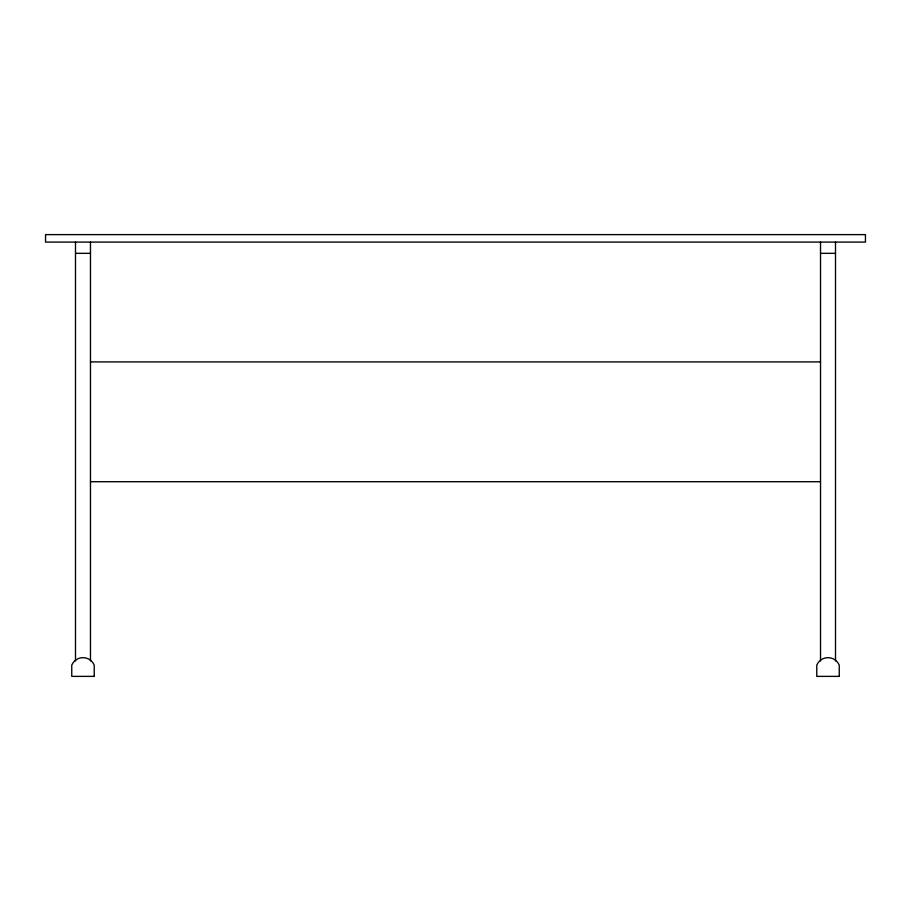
<?xml version="1.0" encoding="UTF-8"?>
<svg xmlns="http://www.w3.org/2000/svg" width="911" height="911" viewBox="0 0 911 911"><rect width="100%" height="100%" fill="white"/><g stroke="black" fill="none" stroke-linecap="round" stroke-linejoin="round"><path stroke-width="1.37" d="M75.499 253.338L90.474 253.338M820.526 253.338L835.501 253.338M90.474 361.906L820.526 361.906M90.474 481.703L820.526 481.703M835.501 242.098L835.501 660.896M820.526 242.098L820.526 660.896M90.474 242.098L90.474 660.896M75.499 242.098L75.499 660.896M865.45 234.617L45.55 234.617L45.55 242.098L865.45 242.098L865.45 234.617M94.22 676.383L71.753 676.383L71.753 665.155A12.162 12.162 0 0 1 94.22 665.155L94.22 676.383M839.247 676.383L816.78 676.383L816.78 665.155A12.162 12.162 0 0 1 839.247 665.155L839.247 676.383"/></g></svg>
